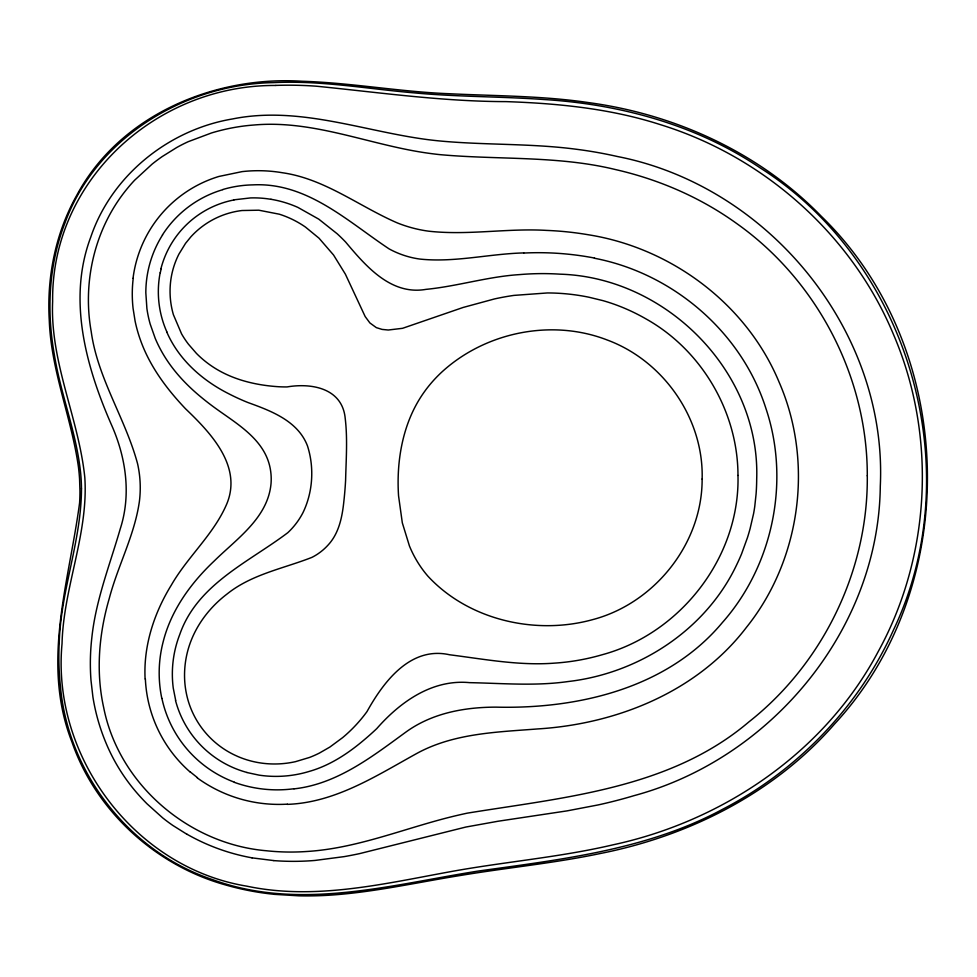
<?xml version="1.0" encoding="UTF-8"?>
<svg xmlns="http://www.w3.org/2000/svg" width="977" height="977" viewBox="0 0 977 977"><rect width="100%" height="100%" fill="white"/><g stroke="black" fill="none" stroke-linecap="round" stroke-linejoin="round"><path stroke-width="1.47" d="M160.277 272.766L161.181 268.822M233.93 199.833L250.503 197.928A104.331 104.331 0 0 1 267.014 198.722L270.995 199.296M294.028 788.866C337.077 784.152 372.152 756.625 405.943 732.042C432.005 713.125 464.527 707.14 496.121 707.14C578.299 709.155 667.438 688.248 722.308 622.63C773.027 565.414 790.295 481.099 765.968 408.606C741.714 332.095 672.909 273.267 594.443 258.246M287.372 804.364C334.977 802.691 375.937 776.031 416.239 753.755C453.279 733.226 496.475 732.139 537.606 728.94C616.829 724.067 697.395 691.728 746.538 627.234C800.908 559.442 813.89 461.816 779.121 382.178C746.758 304.14 671.26 247.902 588.337 234.761A323.521 323.521 0 0 0 546.509 230.401C507.234 228.068 467.934 235.567 428.744 231.195A128.378 128.378 0 0 1 417.826 229.265A133.641 133.641 0 0 1 397.517 223C359.096 206.416 324.865 178.803 282.365 172.734A143.802 143.802 0 0 0 242.088 171.622L218.946 176.446A122.284 122.284 0 0 0 133.043 278.225M275.88 85.463C156.821 84.596 51.048 180.049 52.636 301.466C49.949 362.198 78.673 417.973 84.804 477.423C88.577 534.016 63.42 587.397 62.039 643.672C51.39 756.381 134.423 867.661 246.754 886.151C315.351 900.672 384.999 883.513 452.473 871.313C505.903 861.653 560.224 857.22 613.141 844.8C723.053 821.132 824.722 752.363 877.969 652.013C930.959 555.864 936.894 435.62 893.589 334.72C852.042 234.639 763.721 156.528 660.464 124.677C610.637 108.569 558.136 103.391 506.049 101.62C442.471 101.523 379.528 92.51 316.414 86.208A384.999 384.999 0 0 0 275.88 85.402M523.745 252.921C489.098 253.812 454.684 262.728 419.963 259.076A87.344 87.344 0 0 1 409.766 257.073A89.86 89.86 0 0 1 389.09 248.879C347.458 221.229 306.876 182.149 253.006 184.873A113.393 113.393 0 0 0 222.768 189.526M273.829 860.59L252.042 857.867M274.317 894.346L299.06 895.836A363.908 363.908 0 0 0 332.314 895.005C375.901 891.879 418.608 882.133 461.669 875.27C507.808 867.613 554.472 863.143 600.293 853.507C689.188 835.958 774.566 792.897 834.566 723.981C963.407 584.93 957.411 348.386 821.315 216.308C759.801 152.937 675.571 114.309 588.52 102.597C542.418 95.758 495.718 96.002 449.273 93.731C399.984 91.826 351.293 82.776 301.991 81.25C213.804 75.656 119.414 115.42 76.56 195.669C55.396 233.527 46.64 277.688 49.302 320.81C51.158 371.077 71.602 417.961 78.49 467.36A203.021 203.021 0 0 1 79.577 479.182L79.955 491.052A184.897 184.897 0 0 1 79.601 502.837C69.086 582.133 41.01 663.053 71.871 741.799C95.819 811.105 155.685 865.695 226.151 885.113A273.475 273.475 0 0 0 274.317 894.321M246.925 772.526L259.003 775.127A114.236 114.236 0 0 0 309.404 771.366C329.115 765.724 346.676 754.415 362.32 741.396A287.959 287.959 0 0 0 376.78 728.586C400.252 701.828 432.347 679.015 469.681 682.654C502.434 683.302 535.384 686.208 568.003 681.555C639.153 673.422 706.383 629.579 737.049 563.998A188.83 188.83 0 0 0 741.592 553.837L747.429 537.729A231.366 231.366 0 0 0 750.092 528.679L753.585 513.646A162.5 162.5 0 0 0 754.781 506.257L756.088 494.008A221.303 221.303 0 0 0 756.699 478.986C760.326 371.773 666.082 277.273 560.077 274.171A270.58 270.58 0 0 0 519.459 274.61C487.877 276.601 457.444 286.273 426.033 289.363C390.776 295.53 365.789 266.013 345.602 242.015A178.205 178.205 0 0 0 337.224 233.808L318.771 219.153L297.875 207.393A110.951 110.951 0 0 0 270.995 199.284M187.095 834.382L172.88 825.467A178.986 178.986 0 0 1 162.744 817.932L146.99 803.778A205.732 205.732 0 0 1 138.111 794.301C124.567 778.974 113.576 761.401 105.797 742.483A200.041 200.041 0 0 1 92.9 696.894L90.983 680.261A224.539 224.539 0 0 1 91.801 638.03C95.697 600.354 109.827 564.938 120.256 528.826C131.272 494.863 126.07 458.14 111.952 425.923C86.135 367.328 67.181 299.524 90.824 236.947C111.671 175.359 168.838 129.611 232.489 118.962C298.241 105.663 362.247 130.918 426.717 139.491A413.882 413.882 0 0 0 438.014 140.798C483.884 145.28 530.193 143.204 575.954 149.212A433.129 433.129 0 0 1 617.44 156.515C768.728 186.07 887.739 331.166 880.289 486.253C878.738 629.591 771.024 758.811 634.061 795.644A488.476 488.476 0 0 1 598.095 804.938L566.941 810.898L498.05 821.242L465.846 827.043L359.56 853.629A423.481 423.481 0 0 1 344.112 856.634L314.973 860.444A259.797 259.797 0 0 1 273.829 860.615M197.452 777.68L190.026 771.732M166.725 331.875C178.571 359.426 202.141 380.309 228.533 393.646A224.515 224.515 0 0 0 247.95 402.536C271.056 410.877 297.985 420.94 307.474 445.903C314.447 467.531 312.896 492.261 302.931 512.742A73.873 73.873 0 0 1 292.55 527.824A73.031 73.031 0 0 1 287.775 532.709C248.476 562.398 197.281 584.209 179.768 634.464A109.424 109.424 0 0 0 173.247 688.04L175.689 700.399M161.901 698.384L162.817 702.304A115.262 115.262 0 0 0 234.431 782.198M145.109 678.954C143.35 645.87 154.061 613.104 171.305 585.15C187.755 556.438 214.134 534.089 227.03 503.326C242.149 465.748 210.543 432.689 185.545 408.789C166.982 389.237 150.421 367.144 141.03 341.657A142.227 142.227 0 0 1 135.119 321.201L133.08 308.402A129.465 129.465 0 0 1 133.238 278.25M523.757 253.055A295.982 295.982 0 0 1 594.492 258.05M162.463 234.907A107.641 107.641 0 0 1 222.805 189.672M162.548 234.969A108.313 108.313 0 0 0 145.829 292.819L146.904 308.598A117.362 117.362 0 0 0 150.153 323.961L155.245 338.433A129.428 129.428 0 0 0 160.191 348.838C169.827 367.071 183.81 382.666 199.552 395.856A279.691 279.691 0 0 0 215.746 408.459C237.203 423.994 264.022 439.235 269.982 467.275A57.411 57.411 0 0 1 271.056 483.322C268.101 517.847 236.69 538.791 214.158 561.054C190.784 583.122 171.024 610.344 163.135 641.926A123.957 123.957 0 0 0 161.816 698.408M294.016 788.732A126.228 126.228 0 0 1 234.37 782.345M189.929 771.842A131.492 131.492 0 0 1 145.365 678.954M287.36 804.144A138.819 138.819 0 0 1 197.281 777.912M252.042 857.843A204.633 204.633 0 0 1 187.132 834.309M160.924 268.748A93.768 93.768 0 0 1 233.955 199.955M166.835 331.838A99.007 99.007 0 0 1 160.167 272.754M246.949 772.453A101.303 101.303 0 0 1 175.506 700.448M81.482 488.83C81.323 540.733 60.965 590.047 59.255 641.865A277.297 277.297 0 0 0 60.44 686.416C68.085 773.418 129.953 852.31 212.974 879.752C299.463 911.358 391.24 884.722 478.29 871.057C561.543 859.455 647.739 849.746 722.919 809.127C797.598 770.413 859.186 706.554 893.625 629.664C969.636 470.084 909.465 262.74 760.362 168.02C696.613 124.971 620.163 104.148 543.92 99.52C500.92 96.454 457.724 96.943 414.773 92.925C371.761 89.31 328.968 81.689 285.687 82.251A341.034 341.034 0 0 0 273.462 82.63C184.458 84.083 95.514 138.111 64.702 223.635C48.801 264.779 46.578 310.246 54.138 353.442C60.513 394.158 76.67 432.787 80.725 473.93A176.141 176.141 0 0 1 81.409 485.142L81.482 488.83M737.977 475.445C740.065 557.024 680.603 633.499 602.333 654.7A222.646 222.646 0 0 1 554.374 663.139C519.214 665.85 484.348 659.17 449.615 654.773C410.487 645.919 383.631 681.665 366.998 711.586A145.292 145.292 0 0 1 342.609 737.647L329.823 747.087L319.491 753.023A105.663 105.663 0 0 1 309.489 757.456L295.506 761.657A95.917 95.917 0 0 1 268.443 763.794A92.278 92.278 0 0 1 237.765 756.479L234.162 754.818A87.796 87.796 0 0 1 188.671 702.365A90.91 90.91 0 0 1 184.629 671.126A94.635 94.635 0 0 1 191.333 640.045C196.695 626.611 205.048 614.46 215.27 604.274A117.448 117.448 0 0 1 227.116 593.967C251.7 574.244 283.293 568.614 311.858 557.403A54.871 54.871 0 0 0 318.282 553.617A55.494 55.494 0 0 0 328.394 544.702C339.153 532.905 342.28 516.577 343.88 501.201A384.498 384.498 0 0 0 345.602 480.305C346.078 459.801 347.653 439.1 345.247 418.681C342.548 388.431 312.127 382.691 287.03 386.929A132.188 132.188 0 0 1 278.469 386.721C255.144 385.207 231.5 379.467 211.936 366.241A100.57 100.57 0 0 1 196.438 353.405L188.439 344.197A93.303 93.303 0 0 1 181.563 333.853L173.393 314.679A83.558 83.558 0 0 1 170.218 286.066A81.543 81.543 0 0 1 178.938 254.081L185.557 243.334L190.967 236.727A82.324 82.324 0 0 1 229.827 212.925A81.299 81.299 0 0 1 242.027 210.519L258.807 210.202L279.3 214.195A97.431 97.431 0 0 1 305.459 227.067L319.015 238.193L333.548 255.009L345.394 274.195L365.166 316.548L369.904 322.96L376.353 327.637L382.068 329.408L388.26 330.018L402.561 328.309L463.122 307.462L494.509 298.925A270.763 270.763 0 0 1 513.926 295.396L547.389 292.953A206.965 206.965 0 0 1 588.887 297.216L602.907 300.623A183.407 183.407 0 0 1 617.342 305.374L621.054 306.815A198.453 198.453 0 0 1 646.249 319.052C701.633 350.132 737.94 411.928 737.977 475.445M867.283 475.762C868.297 570.25 823.061 663.468 748.919 721.881C670.32 788.671 564.596 797.305 467.238 813.157A524.832 524.832 0 0 0 444.889 818.457C399.214 830.462 354.541 848.537 306.925 851.48A230.12 230.12 0 0 1 266.306 850.747C188.891 844.14 118.95 784.531 103.721 707.763C95.697 671.724 98.933 633.914 109.204 598.669C117.814 565.671 134.728 535.066 139.442 501.042A109.546 109.546 0 0 0 137.586 463.782C125.483 418.583 97.651 378.563 91.203 331.545C82.398 282.353 94.476 229.473 125.899 190.295A158.237 158.237 0 0 1 134.643 180.195L152.156 164.075A184.152 184.152 0 0 1 162.243 156.552L176.825 147.454A162.548 162.548 0 0 1 188.207 141.689L211.582 132.933A200.651 200.651 0 0 1 241.185 126.375A190.564 190.564 0 0 1 253.971 125.007C313.69 119.682 369.611 144.999 427.767 153.133A350.499 350.499 0 0 0 439.43 154.586C498.026 159.984 557.782 155.465 615.425 169.546C658.925 179.45 700.68 197.525 736.914 223.684C817.236 280.607 867.552 377.22 867.283 475.762M702.133 479.048C702.341 543.554 654.675 603.31 592.636 619.638C535.628 635.38 468.594 620.139 427.902 576.161A105.565 105.565 0 0 1 421.27 567.661A111.732 111.732 0 0 1 409.436 545.972L402.316 522.829L398.555 495.84A200.163 200.163 0 0 1 398.689 467.201C400.46 444.84 406.127 422.528 417.252 402.927A123.859 123.859 0 0 1 423.566 392.937L425.887 389.713A132.261 132.261 0 0 1 441.897 371.981C485.435 332.058 551.846 318.514 607.144 339.972C663.566 360.794 703.867 418.681 702.133 479.048"/></g></svg>
